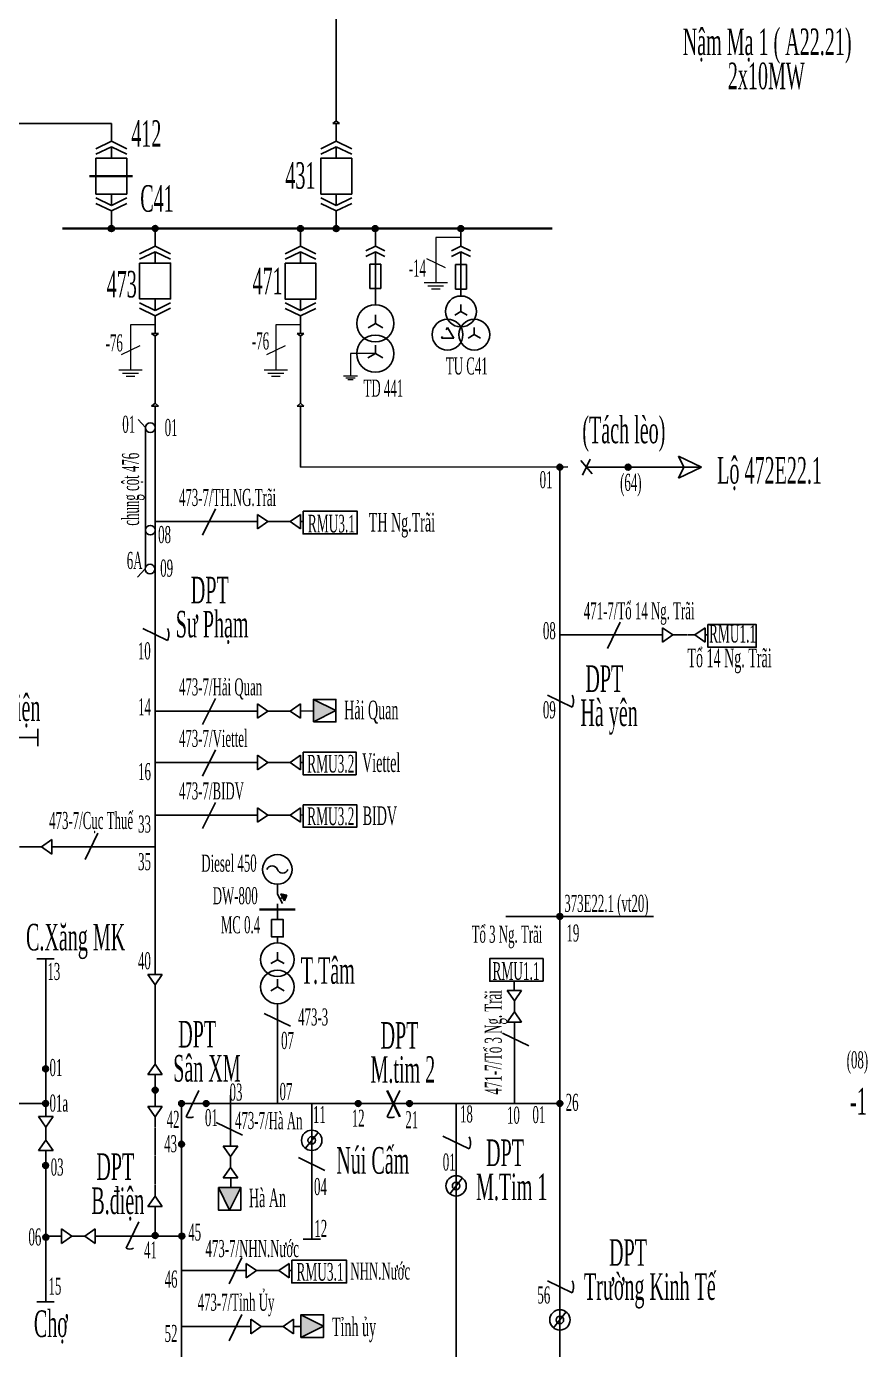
# Model space of a CAD drawing. Header units: inches. Extents: x 5954 to 16840, y 1852 to 5708.
# Drawn here: x 7684.9 to 7934.4, y 4997 to 5389.2 of the extents above; entities that cross this region are included whole.
import ezdxf

# ---------------------------------------------------------------- set-up
doc = ezdxf.new("R2010")
doc.units = ezdxf.units.IN
doc.header["$LTSCALE"] = 0.007
doc.header["$MEASUREMENT"] = 0
doc.linetypes.add('HIDDENX2', pattern=[0.75, 0.5, -0.25])
for name, color, linetype, lineweight in [('0.4+6kV', 6, 'Continuous', 25), ('Cap 22', 170, 'HIDDENX2', 25), ('DZ 22+10', 170, 'Continuous', 25), ('DZ 35', 30, 'Continuous', 25), ('TC 110', 1, 'Continuous', 35), ('TC 22', 170, 'Continuous', 35), ('TC04', 6, 'Continuous', 35), ('Tiep dat', 7, 'Continuous', 15)]:
    doc.layers.add(name, color=color, linetype=linetype, lineweight=lineweight)
doc.layers.add('Chu', color=7, linetype='Continuous')
doc.layers.add('so', color=7, linetype='Continuous')
doc.styles.add('chu', font='times.ttf', dxfattribs={"width": 0.5, "height": 0.2})

msp = doc.modelspace()

# ---------------------------------------------------------------- hatches: boundary and pattern name
at = {"layer": '0.4+6kV'}
msp.add_hatch(color=256, dxfattribs=at).paths.add_polyline_path([(7760.32, 5132.07), (7760.88, 5131.03), (7761.44, 5129.98), (7762.19, 5131.73)])
at = {"layer": 'DZ 22+10'}
for points in [[(7709.22, 5329.3, -1), (7710.95, 5329.3, -1)], [(7722.19, 5329.32, -1), (7723.92, 5329.32, -1)], [(7765.33, 5329.3, -1), (7767.05, 5329.3, -1)], [(7775.93, 5329.3, -1), (7777.66, 5329.3, -1)], [(7787.47, 5329.3, -1), (7789.19, 5329.3, -1)], [(7812.93, 5329.3, -1), (7814.65, 5329.3, -1)], [(7842.3, 5258.59, -1), (7844.02, 5258.59, -1)], [(7862.5, 5258.59, -1), (7864.23, 5258.59, -1)], [(7842.3, 5125.4, -1), (7844.02, 5125.4, -1)], [(7689.72, 5080.2, -1), (7691.44, 5080.2, -1)], [(7722.19, 5073.85, -1), (7723.92, 5073.85, -1)], [(7689.72, 5069.9, -1), (7691.44, 5069.9, -1)], [(7730.05, 5069.9, -1), (7731.78, 5069.9, -1)], [(7737.38, 5069.9, -1), (7739.11, 5069.9, -1)], [(7782.42, 5069.9, -1), (7784.15, 5069.9, -1)], [(7797.67, 5069.9, -1), (7799.39, 5069.9, -1)], [(7842.3, 5069.9, -1), (7844.02, 5069.9, -1)], [(7730.05, 5057.89, -1), (7731.78, 5057.89, -1)], [(7689.72, 5051.53, -1), (7691.44, 5051.53, -1)], [(7689.79, 5030.26, -1), (7691.52, 5030.26, -1)], [(7722.19, 5030.8, -1), (7723.92, 5030.8, -1)], [(7730.12, 5030.63, -1), (7731.85, 5030.63, -1)]]:
    msp.add_hatch(color=170, dxfattribs=at).paths.add_polyline_path(points)
at = {"layer": 'DZ 22+10', "ltscale": 0.06}
for points in [[(7776.71, 5186.39), (7770.01, 5183.04), (7770.01, 5189.74)], [(7745.17, 5038.31), (7741.82, 5045.01), (7748.52, 5045.01)], [(7773.04, 5003.95), (7766.34, 5000.6), (7766.34, 5007.3)]]:
    msp.add_hatch(color=256, dxfattribs=at).paths.add_polyline_path(points)

# ---------------------------------------------------------------- linework, layer by layer
at = {"layer": '0.4+6kV'}
for p, q in [((7809.82, 5299.97), (7809.43, 5299.3)), ((7811.65, 5296.81), (7809.82, 5299.97)), ((7817.76, 5297.87), (7817.76, 5299.97)), ((7817.76, 5297.87), (7817.76, 5299.97)), ((7808.31, 5297.36), (7808, 5296.81)), ((7811.65, 5296.81), (7808, 5296.81)), ((7817.76, 5297.87), (7815.93, 5296.81)), ((7817.76, 5297.87), (7815.93, 5296.81)), ((7817.76, 5297.87), (7819.59, 5296.81)), ((7817.76, 5297.87), (7819.59, 5296.81)), ((7788.4, 5292.24), (7786.21, 5290.97)), ((7788.4, 5292.24), (7788.4, 5294.77)), ((7788.4, 5292.24), (7790.59, 5290.97)), ((7759.34, 5131.97), (7759.34, 5134.94)), ((7759.34, 5131.97), (7760.82, 5129.22)), ((7760.88, 5131.03), (7760.08, 5130.6)), ((7760.32, 5132.07), (7760.88, 5131.03)), ((7762.19, 5131.73), (7760.32, 5132.07)), ((7761.44, 5129.98), (7760.88, 5131.03)), ((7762.19, 5131.73), (7761.44, 5129.98)), ((7759.34, 5127.41), (7759.34, 5129.14)), ((7759.34, 5124.44), (7759.34, 5127.41)), ((7759.34, 5117.56), (7759.34, 5119.29)), ((7759.4, 5112.55), (7757.42, 5111.41)), ((7759.4, 5112.55), (7759.4, 5114.84)), ((7759.4, 5112.55), (7761.38, 5111.41))]:
    msp.add_line(p, q, dxfattribs=at)
at = {"layer": '0.4+6kV', "color": 20, "ltscale": 0.06}
for p, q in [((7767.64, 5056.64), (7771.39, 5061.36)), ((7767.64, 5056.64), (7771.39, 5061.36)), ((7810.49, 5043.14), (7814.23, 5047.86)), ((7810.49, 5043.14), (7814.23, 5047.86)), ((7841.29, 5003.41), (7845.03, 5008.14)), ((7841.29, 5003.41), (7845.03, 5008.14))]:
    msp.add_line(p, q, dxfattribs=at)
at = {"layer": '0.4+6kV'}
msp.add_lwpolyline([(7757.62, 5124.44), (7757.62, 5119.29), (7761.06, 5119.29), (7761.06, 5124.44)], close=True, dxfattribs=at)
for centre, radius in [((7809.82, 5297.87), 4.58), ((7817.76, 5297.87), 4.58), ((7788.4, 5292.24), 5.5), ((7759.34, 5139.32), 4.38), ((7759.34, 5139.32), 4.38), ((7759.34, 5112.59), 4.97)]:
    msp.add_circle(centre, radius, dxfattribs=at)
at = {"layer": '0.4+6kV', "color": 20, "ltscale": 0.06}
for centre, radius in [((7769.52, 5059), 3.02), ((7769.52, 5059), 1.11), ((7812.36, 5045.5), 3.02), ((7812.36, 5045.5), 3.02), ((7812.36, 5045.5), 1.11), ((7843.16, 5005.77), 3.02), ((7843.16, 5005.77), 3.02), ((7843.16, 5005.77), 1.11)]:
    msp.add_circle(centre, radius, dxfattribs=at)
at = {"layer": '0.4+6kV'}
for centre, start, end in [((7757.77, 5138.69), 21.7855, 158.2145), ((7757.77, 5138.69), 21.7855, 158.2145), ((7760.91, 5139.95), 201.7855, 338.2145), ((7760.91, 5139.95), 201.7855, 338.2145)]:
    msp.add_arc(centre, 1.69, start, end, dxfattribs=at)
at = {"layer": 'Cap 22'}
for p, q in [((7776.8, 5361.23), (7776.8, 5403.5)), ((7723.06, 5297.37), (7723.06, 5286.81)), ((7723.06, 5277.51), (7723.06, 5297.37)), ((7766.19, 5297.37), (7766.19, 5286.81)), ((7766.19, 5297.37), (7766.19, 5277.51)), ((7756.55, 5242.44), (7763.09, 5242.44)), ((7876.66, 5208.84), (7883.2, 5208.84)), ((7756.55, 5186.28), (7763.09, 5186.28)), ((7756.55, 5171.01), (7763.09, 5171.01)), ((7756.55, 5155.44), (7763.09, 5155.44)), ((7689.31, 5146.02), (7682.77, 5146.02)), ((7723.06, 5105.06), (7723.06, 5081.58)), ((7829.66, 5097.07), (7829.66, 5100.34)), ((7723.06, 5065.96), (7723.06, 5042.48)), ((7690.63, 5062.95), (7690.63, 5059.07)), ((7745.44, 5054.24), (7745.44, 5050.97)), ((7698.35, 5030.6), (7702.22, 5030.6)), ((7753.18, 5020.38), (7759.72, 5020.38)), ((7754.51, 5003.81), (7761.05, 5003.81))]:
    msp.add_line(p, q, dxfattribs=at)
at = {"layer": 'DZ 22+10', "color": 170}
for p, q in [((7669.72, 5360.43), (7710.08, 5360.43)), ((7710.08, 5360.43), (7710.08, 5355.18)), ((7776.8, 5361.23), (7775.78, 5360.43)), ((7777.81, 5360.43), (7775.78, 5360.43)), ((7776.8, 5361.23), (7777.81, 5360.43)), ((7776.8, 5360.43), (7776.8, 5355.18)), ((7776.8, 5360.43), (7776.8, 5355.18)), ((7710.08, 5355.18), (7705.5, 5352.95)), ((7710.08, 5355.18), (7714.67, 5352.95)), ((7776.8, 5355.18), (7772.21, 5352.95)), ((7776.8, 5355.18), (7781.38, 5352.95)), ((7710.08, 5353.55), (7705.5, 5351.33)), ((7710.08, 5353.55), (7710.08, 5350.18)), ((7710.08, 5353.55), (7714.67, 5351.33)), ((7776.8, 5353.55), (7772.21, 5351.33)), ((7776.8, 5353.55), (7781.38, 5351.33)), ((7776.8, 5353.55), (7776.8, 5350.18)), ((7772.21, 5350.18), (7781.38, 5350.18)), ((7710.08, 5336.17), (7710.08, 5339.55)), ((7776.8, 5336.17), (7776.8, 5339.55)), ((7710.08, 5336.17), (7705.5, 5338.4)), ((7710.08, 5334.55), (7705.5, 5336.77)), ((7710.08, 5336.17), (7714.67, 5338.4)), ((7710.08, 5334.55), (7714.67, 5336.77)), ((7776.8, 5336.17), (7772.21, 5338.4)), ((7776.8, 5334.55), (7772.21, 5336.77)), ((7776.8, 5336.17), (7781.38, 5338.4)), ((7776.8, 5334.55), (7781.38, 5336.77)), ((7776.8, 5329.3), (7776.8, 5334.55)), ((7723.06, 5329.32), (7723.06, 5324.07)), ((7766.19, 5329.3), (7766.19, 5324.05)), ((7788.4, 5329.3), (7788.4, 5324.05)), ((7813.79, 5329.3), (7813.79, 5324.05)), ((7723.06, 5324.07), (7718.47, 5321.85)), ((7723.06, 5324.07), (7727.64, 5321.85)), ((7766.19, 5324.05), (7761.61, 5321.83)), ((7766.19, 5324.05), (7770.77, 5321.83)), ((7788.4, 5324.05), (7785.56, 5322.67)), ((7788.4, 5324.05), (7791.23, 5322.67)), ((7813.79, 5324.05), (7810.96, 5322.67)), ((7813.79, 5324.05), (7816.63, 5322.67)), ((7723.06, 5322.45), (7718.47, 5320.22)), ((7723.06, 5322.45), (7723.06, 5319.07)), ((7723.06, 5322.45), (7727.64, 5320.22)), ((7766.19, 5322.43), (7761.61, 5320.2)), ((7766.19, 5322.43), (7766.19, 5319.05)), ((7766.19, 5322.43), (7770.77, 5320.2)), ((7788.4, 5322.43), (7785.56, 5321.05)), ((7788.4, 5322.43), (7788.4, 5318.81)), ((7788.4, 5322.43), (7791.23, 5321.05)), ((7813.79, 5322.43), (7810.96, 5321.05)), ((7813.79, 5309.32), (7813.79, 5322.43)), ((7813.79, 5322.43), (7816.63, 5321.05)), ((7790.01, 5318.81), (7786.79, 5318.81)), ((7786.79, 5318.81), (7786.79, 5311.5)), ((7788.4, 5306.72), (7788.4, 5318.81)), ((7790.01, 5311.5), (7790.01, 5318.81)), ((7815.4, 5318.69), (7812.18, 5318.69)), ((7812.18, 5318.69), (7812.18, 5311.38)), ((7815.4, 5311.38), (7815.4, 5318.69)), ((7786.79, 5311.5), (7790.01, 5311.5)), ((7812.18, 5311.38), (7815.4, 5311.38)), ((7718.47, 5308.45), (7727.64, 5308.45)), ((7723.06, 5305.07), (7718.47, 5307.29)), ((7723.06, 5305.07), (7723.06, 5308.45)), ((7723.06, 5305.07), (7727.64, 5307.29)), ((7761.61, 5308.42), (7770.77, 5308.42)), ((7766.19, 5305.05), (7761.61, 5307.27)), ((7766.19, 5305.05), (7766.19, 5308.42)), ((7766.19, 5305.05), (7770.77, 5307.27)), ((7723.06, 5303.44), (7718.47, 5305.67)), ((7723.06, 5303.44), (7727.64, 5305.67)), ((7723.06, 5298.17), (7723.06, 5303.44)), ((7766.19, 5303.42), (7761.61, 5305.65)), ((7766.19, 5303.42), (7770.77, 5305.65)), ((7766.19, 5303.42), (7766.19, 5298.17)), ((7788.47, 5301.18), (7788.47, 5303.71)), ((7813.79, 5304.74), (7811.96, 5303.69)), ((7813.79, 5304.74), (7813.79, 5306.85)), ((7813.79, 5304.74), (7815.62, 5303.69)), ((7788.47, 5301.18), (7786.28, 5299.91)), ((7788.47, 5301.18), (7790.66, 5299.91)), ((7723.06, 5297.37), (7722.04, 5298.17)), ((7724.07, 5298.17), (7722.04, 5298.17)), ((7723.06, 5297.37), (7724.07, 5298.17)), ((7766.19, 5297.37), (7765.18, 5298.17)), ((7767.2, 5298.17), (7765.18, 5298.17)), ((7766.19, 5297.37), (7767.2, 5298.17)), ((7785.14, 5292.25), (7785.14, 5292.25)), ((7723.06, 5277.51), (7722.04, 5276.71)), ((7724.07, 5276.71), (7722.04, 5276.71)), ((7723.06, 5277.51), (7724.07, 5276.71)), ((7723.06, 5229.06), (7723.06, 5276.71)), ((7766.19, 5277.51), (7765.18, 5276.71)), ((7767.2, 5276.71), (7765.18, 5276.71)), ((7766.19, 5277.51), (7767.2, 5276.71)), ((7766.19, 5276.71), (7766.19, 5258.59)), ((7720.26, 5270.31), (7718, 5272.7)), ((7720.26, 5228.95), (7720.22, 5270.31)), ((7849.33, 5260.54), (7852.76, 5256.64)), ((7849.9, 5256.24), (7852.17, 5260.91)), ((7885.19, 5258.59), (7878.33, 5261.81)), ((7878.33, 5261.81), (7879.97, 5258.59)), ((7845.55, 5258.66), (7766.19, 5258.59)), ((7843.16, 5258.59), (7843.16, 4900.58)), ((7851.04, 5258.59), (7885.19, 5258.59)), ((7885.19, 5258.59), (7878.33, 5255.36)), ((7878.33, 5255.36), (7879.97, 5258.59)), ((7737.17, 5238.41), (7740.95, 5246.2)), ((7753.47, 5244.59), (7753.47, 5240.29)), ((7753.47, 5244.59), (7756.55, 5242.44)), ((7766.17, 5244.59), (7763.09, 5242.44)), ((7766.17, 5240.29), (7766.17, 5244.59)), ((7753.47, 5242.44), (7723.05, 5242.44)), ((7753.47, 5240.29), (7756.55, 5242.44)), ((7763.09, 5242.44), (7766.17, 5240.29)), ((7766.17, 5242.44), (7766.99, 5242.46)), ((7723.06, 5229.06), (7723.06, 5108.14)), ((7720.14, 5228.39), (7717.88, 5226)), ((7726.72, 5207.23), (7719.39, 5210.79)), ((7857.27, 5204.81), (7861.05, 5212.6)), ((7873.57, 5210.99), (7873.57, 5206.69)), ((7873.57, 5210.99), (7876.66, 5208.84)), ((7886.28, 5210.99), (7883.2, 5208.84)), ((7886.28, 5206.69), (7886.28, 5210.99)), ((7873.57, 5208.84), (7843.16, 5208.84)), ((7873.57, 5206.69), (7876.66, 5208.84)), ((7883.2, 5208.84), (7886.28, 5206.69)), ((7886.28, 5208.84), (7887.09, 5208.86)), ((7737.17, 5182.24), (7740.95, 5190.04)), ((7846.83, 5187.45), (7839.49, 5191.01)), ((7753.47, 5186.28), (7723.05, 5186.28)), ((7753.47, 5188.42), (7753.47, 5184.13)), ((7753.47, 5188.42), (7756.55, 5186.28)), ((7753.47, 5184.13), (7756.55, 5186.28)), ((7766.17, 5188.42), (7763.09, 5186.28)), ((7763.09, 5186.28), (7766.17, 5184.13)), ((7766.17, 5184.13), (7766.17, 5188.42)), ((7766.17, 5186.28), (7769.92, 5186.3)), ((7648.03, 5178.4), (7688.3, 5178.4)), ((7688.3, 5175.83), (7688.3, 5180.97)), ((7737.17, 5166.98), (7740.95, 5174.77)), ((7753.47, 5171.01), (7723.05, 5171.01)), ((7753.47, 5173.16), (7753.47, 5168.87)), ((7753.47, 5173.16), (7756.55, 5171.01)), ((7753.47, 5168.87), (7756.55, 5171.01)), ((7766.17, 5173.16), (7763.09, 5171.01)), ((7763.09, 5171.01), (7766.17, 5168.87)), ((7766.17, 5168.87), (7766.17, 5173.16)), ((7766.17, 5171.01), (7766.99, 5171.04)), ((7737.17, 5151.41), (7740.95, 5159.2)), ((7753.47, 5155.44), (7723.05, 5155.44)), ((7753.47, 5157.59), (7753.47, 5153.3)), ((7753.47, 5157.59), (7756.55, 5155.44)), ((7753.47, 5153.3), (7756.55, 5155.44)), ((7766.17, 5157.59), (7763.09, 5155.44)), ((7763.09, 5155.44), (7766.17, 5153.3)), ((7766.17, 5153.3), (7766.17, 5157.59)), ((7766.17, 5155.44), (7766.99, 5155.47)), ((7692.39, 5148.16), (7689.31, 5146.02)), ((7692.39, 5143.87), (7692.39, 5148.16)), ((7706.05, 5150.05), (7702.27, 5142.26)), ((7692.39, 5143.87), (7689.31, 5146.02)), ((7692.39, 5146.02), (7722.81, 5146.02)), ((7693.15, 5112.86), (7688.01, 5112.86)), ((7690.63, 5066.03), (7690.63, 5112.86)), ((7725.2, 5108.14), (7720.91, 5108.14)), ((7720.91, 5108.14), (7723.06, 5105.06)), ((7725.2, 5108.14), (7723.06, 5105.06)), ((7759.34, 5104.48), (7757.36, 5103.34)), ((7759.34, 5104.48), (7759.34, 5106.77)), ((7759.34, 5104.48), (7761.32, 5103.34)), ((7831.8, 5103.42), (7827.51, 5103.42)), ((7827.51, 5103.42), (7829.66, 5100.34)), ((7829.58, 5106.16), (7829.58, 5103.42)), ((7829.66, 5100.34), (7831.8, 5103.42)), ((7759.34, 5099.51), (7759.34, 5069.9)), ((7763.24, 5092.83), (7755.45, 5096.61)), ((7827.51, 5093.99), (7829.66, 5097.07)), ((7831.8, 5093.99), (7829.66, 5097.07)), ((7827.51, 5093.99), (7831.8, 5093.99)), ((7829.66, 5093.99), (7829.66, 5069.81)), ((7833.92, 5087.01), (7826.12, 5090.79)), ((7720.91, 5078.5), (7723.06, 5081.58)), ((7720.91, 5078.5), (7723.06, 5081.58)), ((7725.2, 5078.5), (7723.06, 5081.58)), ((7725.2, 5078.5), (7720.91, 5078.5)), ((7723.06, 5069.04), (7723.06, 5078.5)), ((7732.26, 5066.01), (7736.04, 5073.8)), ((7745.44, 5057.32), (7745.44, 5072.44)), ((7791.87, 5066.01), (7795.65, 5073.8)), ((7690.58, 5069.97), (7648.03, 5069.97)), ((7725.2, 5069.04), (7720.91, 5069.04)), ((7720.91, 5069.04), (7723.06, 5065.96)), ((7725.2, 5069.04), (7723.06, 5065.96)), ((7730.92, 5069.9), (7843.16, 5069.9)), ((7730.92, 5069.9), (7730.92, 4999.17)), ((7769.52, 5069.9), (7769.52, 5029.74)), ((7812.36, 5055.94), (7812.36, 5069.9)), ((7692.78, 5066.03), (7688.48, 5066.03)), ((7688.48, 5066.03), (7690.63, 5062.95)), ((7692.78, 5066.03), (7690.63, 5062.95)), ((7741.18, 5064.31), (7748.97, 5060.53)), ((7808.47, 5060.23), (7816.26, 5056.45)), ((7690.63, 5059.07), (7688.48, 5055.99)), ((7692.78, 5055.99), (7690.63, 5059.07)), ((7747.59, 5057.32), (7743.3, 5057.32)), ((7743.3, 5057.32), (7745.44, 5054.24)), ((7747.59, 5057.32), (7745.44, 5054.24)), ((7688.48, 5055.99), (7692.78, 5055.99)), ((7690.63, 5055.99), (7690.63, 5011.1)), ((7765.62, 5053.89), (7773.41, 5050.11)), ((7812.36, 5055.94), (7812.36, 4947.91)), ((7745.44, 5050.97), (7743.3, 5047.89)), ((7747.59, 5047.89), (7745.44, 5050.97)), ((7743.3, 5047.89), (7747.59, 5047.89)), ((7745.52, 5045.16), (7745.52, 5047.89)), ((7720.91, 5039.4), (7723.06, 5042.48)), ((7720.91, 5039.4), (7723.06, 5042.48)), ((7725.2, 5039.4), (7723.06, 5042.48)), ((7725.2, 5039.4), (7720.91, 5039.4)), ((7723.06, 5030.8), (7723.06, 5039.4)), ((7695.27, 5032.75), (7695.27, 5028.45)), ((7695.27, 5032.75), (7698.35, 5030.6)), ((7705.31, 5032.75), (7702.22, 5030.6)), ((7705.31, 5028.45), (7705.31, 5032.75)), ((7714.44, 5027.03), (7718.22, 5034.82)), ((7695.27, 5030.6), (7690.58, 5030.6)), ((7695.27, 5028.45), (7698.35, 5030.6)), ((7702.22, 5030.6), (7705.31, 5028.45)), ((7705.31, 5030.6), (7730.92, 5030.6)), ((7772.09, 5029.74), (7766.95, 5029.74)), ((7745.03, 5016.51), (7748.81, 5024.31)), ((7750.1, 5022.53), (7750.1, 5018.24)), ((7750.1, 5022.53), (7753.18, 5020.38)), ((7762.8, 5022.53), (7759.72, 5020.38)), ((7762.8, 5018.24), (7762.8, 5022.53)), ((7750.1, 5020.38), (7730.91, 5020.38)), ((7750.1, 5018.24), (7753.18, 5020.38)), ((7759.72, 5020.38), (7762.8, 5018.24)), ((7762.8, 5020.38), (7763.62, 5020.4)), ((7846.83, 5013.83), (7839.49, 5017.39)), ((7693.15, 5011.1), (7688.01, 5011.1)), ((7745.03, 4999.61), (7748.81, 5007.4)), ((7751.43, 5005.95), (7751.43, 5001.66)), ((7751.43, 5005.95), (7754.51, 5003.81)), ((7764.13, 5005.95), (7761.05, 5003.81)), ((7764.13, 5001.66), (7764.13, 5005.95)), ((7751.43, 5003.81), (7730.91, 5003.81)), ((7751.43, 5001.66), (7754.51, 5003.81)), ((7761.05, 5003.81), (7764.13, 5001.66)), ((7764.13, 5003.81), (7766.51, 5003.83)), ((7730.92, 4999.17), (7730.92, 4947.91))]:
    msp.add_line(p, q, dxfattribs=at)
at = {"layer": 'DZ 22+10'}
msp.add_line((7710.08, 5334.55), (7710.08, 5329.3), dxfattribs=at)
at = {"layer": 'DZ 22+10', "ltscale": 0.06}
for p, q in [((7770.01, 5189.74), (7776.71, 5186.39)), ((7776.71, 5186.39), (7770.01, 5183.04)), ((7745.17, 5038.31), (7741.82, 5045.01)), ((7748.52, 5045.01), (7745.17, 5038.31)), ((7766.34, 5007.3), (7773.04, 5003.95)), ((7773.04, 5003.95), (7766.34, 5000.6))]:
    msp.add_line(p, q, dxfattribs=at)
at = {"layer": 'DZ 22+10', "color": 170}
for points in [[(7705.5, 5339.55), (7714.67, 5339.55), (7714.67, 5350.18), (7705.5, 5350.18)], [(7772.21, 5339.55), (7781.38, 5339.55), (7781.38, 5350.18), (7772.21, 5350.18)], [(7718.47, 5319.07), (7727.64, 5319.07), (7727.64, 5308.45), (7718.47, 5308.45)], [(7761.61, 5319.05), (7770.77, 5319.05), (7770.77, 5308.42), (7761.61, 5308.42)], [(7766.98, 5245.52), (7783.03, 5245.52), (7783.03, 5238.81), (7766.98, 5238.81)], [(7887.08, 5211.92), (7901.42, 5211.92), (7901.42, 5205.2), (7887.08, 5205.2)], [(7766.98, 5174.09), (7782.7, 5174.09), (7782.7, 5167.38), (7766.98, 5167.38)], [(7766.98, 5158.52), (7782.87, 5158.52), (7782.87, 5151.81), (7766.98, 5151.81)], [(7838.15, 5106.16), (7822.32, 5106.16), (7822.32, 5112.87), (7838.15, 5112.87)], [(7763.61, 5023.46), (7779.85, 5023.46), (7779.85, 5016.75), (7763.61, 5016.75)]]:
    msp.add_lwpolyline(points, close=True, dxfattribs=at)
at = {"layer": 'DZ 22+10', "ltscale": 0.06}
for points in [[(7770.01, 5183.04), (7770.01, 5189.74), (7776.71, 5189.74), (7776.71, 5183.04)], [(7741.82, 5045.01), (7748.52, 5045.01), (7748.52, 5038.31), (7741.82, 5038.31)], [(7766.34, 5000.6), (7766.34, 5007.3), (7773.04, 5007.3), (7773.04, 5000.6)]]:
    msp.add_lwpolyline(points, close=True, dxfattribs=at)
at = {"layer": 'DZ 22+10', "color": 170}
for centre, radius in [((7710.08, 5329.3), 0.864), ((7723.06, 5329.32), 0.864), ((7766.19, 5329.3), 0.864), ((7776.8, 5329.3), 0.864), ((7788.33, 5329.3), 0.864), ((7813.79, 5329.3), 0.864), ((7813.79, 5304.74), 4.58), ((7788.4, 5301.22), 5.5), ((7721.64, 5270.29), 1.42), ((7843.16, 5258.59), 0.864), ((7863.37, 5258.59), 0.864), ((7721.64, 5239.9), 1.42), ((7721.56, 5228.37), 1.42), ((7843.16, 5125.4), 0.864), ((7759.34, 5104.48), 4.97), ((7690.58, 5080.2), 0.864), ((7723.06, 5073.85), 0.864), ((7690.58, 5069.9), 0.864), ((7730.92, 5069.9), 0.864), ((7738.24, 5069.9), 0.864), ((7783.29, 5069.9), 0.864), ((7798.53, 5069.9), 0.864), ((7843.16, 5069.9), 0.864), ((7730.92, 5057.89), 0.864), ((7690.58, 5051.53), 0.864), ((7690.66, 5030.26), 0.864), ((7723.06, 5030.8), 0.864), ((7730.99, 5030.63), 0.864)]:
    msp.add_circle(centre, radius, dxfattribs=at)
for centre, radius, start, end in [((7723.06, 5209.01), 4.07, 334.1246, 25.8725), ((7843.16, 5189.23), 4.07, 334.1246, 25.8725), ((7733.37, 5068.3), 2.55, 244.1246, 295.8754), ((7792.98, 5068.3), 2.55, 244.1246, 295.8754), ((7812.59, 5058.23), 4.07, 334.1246, 25.8725), ((7715.55, 5029.33), 2.55, 244.1246, 295.8754), ((7843.16, 5015.61), 4.07, 334.1246, 25.8725)]:
    msp.add_arc(centre, radius, start, end, dxfattribs=at)
at = {"layer": 'DZ 35'}
msp.add_line((7870.9, 5125.4), (7827.09, 5125.4), dxfattribs=at)
at = {"layer": 'TC 110', "color": 1}
for p, q in [((7716.37, 5344.86), (7703.59, 5344.86)), ((7791.87, 5073.8), (7795.65, 5066.01))]:
    msp.add_line(p, q, dxfattribs=at)
at = {"layer": 'TC 22'}
msp.add_line((7840.9, 5329.3), (7695.58, 5329.3), dxfattribs=at)
at = {"layer": 'TC04'}
msp.add_line((7754.03, 5127.41), (7764.65, 5127.41), dxfattribs=at)
at = {"layer": 'Tiep dat'}
for p, q in [((7813.79, 5326.68), (7806.32, 5326.68)), ((7806.32, 5326.68), (7806.32, 5319.07)), ((7806.32, 5326.68), (7806.32, 5319.07)), ((7806.32, 5326.68), (7806.32, 5319.07)), ((7803.57, 5320.41), (7809.07, 5317.74)), ((7806.32, 5319.07), (7806.32, 5313.2)), ((7806.32, 5319.07), (7806.32, 5313.2)), ((7806.32, 5319.07), (7806.32, 5313.2)), ((7809.76, 5313.2), (7802.88, 5313.2)), ((7809.76, 5313.2), (7802.88, 5313.2)), ((7809.76, 5313.2), (7802.88, 5313.2)), ((7808.67, 5312.26), (7803.97, 5312.26)), ((7808.67, 5312.26), (7803.97, 5312.26)), ((7808.67, 5312.26), (7803.97, 5312.26)), ((7807.61, 5311.35), (7805.02, 5311.35)), ((7807.61, 5311.35), (7805.02, 5311.35)), ((7807.61, 5311.35), (7805.02, 5311.35)), ((7723.06, 5300.8), (7715.74, 5300.8)), ((7715.74, 5300.8), (7715.74, 5293.2)), ((7715.74, 5300.8), (7715.74, 5293.2)), ((7715.74, 5300.8), (7715.74, 5293.2)), ((7766.19, 5300.8), (7758.88, 5300.8)), ((7758.88, 5300.8), (7758.88, 5293.2)), ((7758.88, 5300.8), (7758.88, 5293.2)), ((7758.88, 5300.8), (7758.88, 5293.2)), ((7718.49, 5294.53), (7712.99, 5291.86)), ((7718.49, 5294.53), (7712.99, 5291.86)), ((7718.49, 5294.53), (7712.99, 5291.86)), ((7715.74, 5293.2), (7715.74, 5287.33)), ((7715.74, 5293.2), (7715.74, 5287.33)), ((7715.74, 5293.2), (7715.74, 5287.33)), ((7761.63, 5294.53), (7756.13, 5291.86)), ((7761.63, 5294.53), (7756.13, 5291.86)), ((7761.63, 5294.53), (7756.13, 5291.86)), ((7758.88, 5293.2), (7758.88, 5287.33)), ((7758.88, 5293.2), (7758.88, 5287.33)), ((7758.88, 5293.2), (7758.88, 5287.33)), ((7781.03, 5292.24), (7781.03, 5285.55)), ((7788.4, 5292.24), (7781.03, 5292.24)), ((7719.18, 5287.33), (7712.31, 5287.33)), ((7719.18, 5287.33), (7712.31, 5287.33)), ((7719.18, 5287.33), (7712.31, 5287.33)), ((7718.09, 5286.39), (7713.39, 5286.39)), ((7718.09, 5286.39), (7713.39, 5286.39)), ((7718.09, 5286.39), (7713.39, 5286.39)), ((7717.04, 5285.47), (7714.45, 5285.47)), ((7717.04, 5285.47), (7714.45, 5285.47)), ((7717.04, 5285.47), (7714.45, 5285.47)), ((7762.31, 5287.33), (7755.44, 5287.33)), ((7762.31, 5287.33), (7755.44, 5287.33)), ((7762.31, 5287.33), (7755.44, 5287.33)), ((7761.23, 5286.39), (7756.52, 5286.39)), ((7761.23, 5286.39), (7756.52, 5286.39)), ((7761.23, 5286.39), (7756.52, 5286.39)), ((7760.17, 5285.47), (7757.58, 5285.47)), ((7760.17, 5285.47), (7757.58, 5285.47)), ((7760.17, 5285.47), (7757.58, 5285.47)), ((7783.09, 5285.55), (7778.97, 5285.55)), ((7782.44, 5284.99), (7779.62, 5284.99)), ((7781.8, 5284.44), (7780.25, 5284.44))]:
    msp.add_line(p, q, dxfattribs=at)

# ---------------------------------------------------------------- texts
at = {"layer": 'Chu', "style": 'chu', "width": 0.5}
for s, p in [('412', (7715.99, 5353.55)), ('431', (7761.71, 5341.13)), ('C41', (7718.66, 5334.31)), ('473', (7708.7, 5308.9)), ('471', (7751.97, 5309.83)), (' B.Viện', (7670.53, 5183.36)), ('-1', (7929.23, 5066.66))]:
    msp.add_text(s, height=7.882, dxfattribs=at).set_placement(p)
at = {"layer": 'Chu', "attachment_point": 1, "line_spacing_factor": 0.769231, "style": 'chu'}
for s, insert, char_height, width in [('Nậm Mạ 1 ( A22.21)\\P         2x10MW', (7879.59, 5388.63), 7.8819, 55.8511), ('(Tách lèo)', (7849.82, 5273.55), 7.882, 40.4306), ('Lộ 472E22.1', (7889.82, 5261.57), 7.8819, 40.4306), ('\\P{\\fTimes New Roman|b0|i0|c163|p18;RMU}3.1', (7768.39, 5251.19), 5.2414, 26.8863), ('{\\fTimes New Roman|b0|i0|c163|p18;\\PTH Ng.Trãi}', (7786.45, 5252.09), 5.5173, 28.3014), ('    DPT\\P Sư Phạm', (7727.71, 5226.09), 7.882, 40.4306), ('\\P{\\fTimes New Roman|b0|i0|c163|p18;RMU}1.1', (7887.41, 5218.56), 5.2414, 26.8863), ('\\PTổ 14 Ng. Trãi', (7880.99, 5211.87), 5.5173, 28.3014), ('\\P {\\fTimes New Roman|b0|i0|c163|p18;DPT} \\PHà yên', (7849.23, 5209.93), 7.8819, 40.4306), ('\\P{\\fTimes New Roman|b0|i0|c163|p18;Hải Quan}', (7779.17, 5196.44), 5.5173, 28.3014), ('\\PViettel', (7784.48, 5180.81), 5.517, 28.3014), ('\\P{\\fTimes New Roman|b0|i0|c163|p18;RMU}3.2', (7768.2, 5180), 5.2414, 26.8863), ('\\P{\\fTimes New Roman|b0|i0|c163|p18;RMU}3.2', (7768.2, 5164.43), 5.2414, 26.8863), ('\\PBIDV', (7784.65, 5165.08), 5.517, 28.3014), ('C.X{\\fTimes New Roman|b0|i0|c238|p18;ă}ng MK', (7684.77, 5123.19), 7.8819, 40.4306), ('T.Tâm ', (7766.28, 5113.3), 7.882, 40.4306), ('\\P{\\fTimes New Roman|b0|i0|c163|p18;RMU}1.1', (7823.16, 5118.55), 5.2414, 26.8863), (' DPT\\PSân XM', (7728.44, 5094.41), 7.882, 40.4306), ('  DPT\\PM.tim 2', (7786.98, 5094.06), 7.882, 40.4306), ('Núi Cấm', (7776.81, 5057), 7.882, 40.4306), ('   DPT\\P M.Tim 1', (7816.79, 5059.26), 7.882, 40.4306), (' DPT\\PB.{\\fTimes New Roman|b0|i0|c238|p18;đ}iện', (7704.14, 5055.14), 7.8819, 40.4306), ('\\P     DPT\\PTrường Kinh Tế', (7850.3, 5039.81), 7.8819, 40.4306), ('\\P{\\fTimes New Roman|b0|i0|c163|p18;RMU}3{\\fTimes New Roman|b0|i0|c163|p18;.1}', (7765.01, 5029.36), 5.2414, 26.8863), ('{\\fTimes New Roman|b0|i0|c0|p18;Chợ\\fTimes New Roman|b0|i0|c238|p18;}', (7687.1, 5008.59), 7.8819, 40.4306), ('{\\fTimes New Roman|b0|i0|c163|p18; \\P}Tỉnh ủy', (7775.54, 5013.54), 5.5173, 28.3014)]:
    msp.add_mtext(s, dxfattribs=dict(at, insert=insert, char_height=char_height, width=width))
at = {"layer": 'Chu', "insert": (7750.83, 5058.84), "char_height": 5.5173, "width": 28.3014, "attachment_point": 1, "rotation": 0.2331, "line_spacing_factor": 0.769231, "style": 'chu'}
msp.add_mtext('\\P{\\fTimes New Roman|b0|i0|c163|p18;\\P}Hà An', dxfattribs=at)
at = {"layer": 'so', "style": 'chu', "width": 0.5}
for s, height, p in [('-14', 5.052, (7798.34, 5315.06)), ('-76', 5.052, (7708.4, 5292.9)), ('-76', 5.052, (7751.8, 5293.47)), ('TU C41', 5.052, (7809.34, 5286.06)), ('TD 441', 5.052, (7784.9, 5279.49)), ('01', 5.052, (7713.33, 5268.78)), ('01', 5.052, (7725.91, 5267.81)), ('01', 5.052, (7837.14, 5252.35)), ('(64)', 5.052, (7861.02, 5251.55)), ('473-7/TH.NG.Trãi', 5.0525, (7730.14, 5247.08)), ('08', 5.052, (7723.96, 5236.07)), ('6A', 5.052, (7714.66, 5228.4)), ('09', 5.052, (7724.58, 5226.12)), ('471-7/Tổ 14 Ng. Trãi', 5.0525, (7850.24, 5213.48)), ('08', 5.052, (7838.12, 5207.56)), ('10', 5.052, (7717.95, 5201.59)), ('473-7/Hải Quan ', 5.0525, (7730.14, 5190.92)), ('14', 5.052, (7718.02, 5185)), ('09', 5.052, (7838.11, 5184.12)), ('473-7/Viettel ', 5.0525, (7730.14, 5175.65)), ('16', 5.052, (7718.02, 5165.81)), ('473-7/BIDV', 5.052, (7730.14, 5160.08)), ('473-7/Cục Thuế', 5.0525, (7691.63, 5151.31)), ('33', 5.052, (7718.02, 5150.24)), ('35', 5.052, (7718.02, 5139.1)), ('373E22.1 (vt20)', 5.0525, (7844.46, 5126.73)), ('Tổ 3 Ng. Trãi', 5.0525, (7816.97, 5117.59)), ('19', 5.052, (7845.1, 5117.96)), ('13', 5.052, (7691.11, 5106.55)), ('40', 5.052, (7717.98, 5109.72)), ('07', 5.052, (7760.45, 5086.08)), ('(08)', 5.052, (7928.24, 5080.34)), ('01', 5.052, (7691.74, 5078.06)), ('03', 5.052, (7745.15, 5070.78)), ('07', 5.052, (7759.98, 5070.95)), ('01a', 5.052, (7691.74, 5067.52)), ('26', 5.052, (7844.88, 5067.75)), ('01', 5.052, (7737.85, 5063.22)), ('11', 5.052, (7769.88, 5064.13)), ('12', 5.052, (7781.39, 5063.04)), ('18', 5.052, (7813.51, 5064.3)), ('10', 5.052, (7827.46, 5063.93)), ('01', 5.052, (7835.01, 5064.1)), ('42', 5.052, (7726.49, 5062.7)), ('21', 5.052, (7797.3, 5062.59)), ('43', 5.052, (7725.75, 5055.48)), ('03', 5.052, (7692.09, 5048.55)), ('01', 5.052, (7808.4, 5050.05)), ('04', 5.052, (7770.21, 5042.77)), ('06', 5.052, (7685.49, 5027.84)), ('45', 5.052, (7732.9, 5029.28)), ('12', 5.052, (7770.3, 5030.36)), ('41', 5.052, (7719.78, 5023.98)), ('473-7/NHN.Nước', 5.0525, (7738.01, 5024.4)), ('NHN.Nước', 5.052, (7780.98, 5017.72)), ('15', 5.052, (7691.43, 5013.26)), ('46', 5.052, (7725.88, 5015.34)), ('473-7/Tỉnh Ủy', 5.0525, (7735.67, 5008.49)), ('56', 5.052, (7836.48, 5010.64)), ('52', 5.052, (7725.88, 4999.23))]:
    msp.add_text(s, height=height, dxfattribs=at).set_placement(p)
for s, rotation, p in [('chung cột 476', 90, (7718.29, 5241.23)), ('471-7/Tổ 3 Ng. Trãi', 90, (7825.89, 5072.56)), ('473-7/Hà An', 359.5451, (7746.75, 5062.4))]:
    msp.add_text(s, height=5.0525, rotation=rotation, dxfattribs=at).set_placement(p)
at = {"layer": 'so', "attachment_point": 1, "line_spacing_factor": 0.769231, "style": 'chu'}
for s, insert, char_height, width in [(' Diesel 450', (7735.82, 5143.7), 5.0525, 34.5215), ('D{\\fTimes New Roman|b0|i0|c163|p18;W}-800', (7740.16, 5134.06), 5.0525, 34.5215), ('MC 0.4', (7742.57, 5125.44), 5.052, 34.5215), ('473-3', (7765.5, 5098.11), 5.052, 40.4306)]:
    msp.add_mtext(s, dxfattribs=dict(at, insert=insert, char_height=char_height, width=width))

doc.saveas('drawing.dxf')
